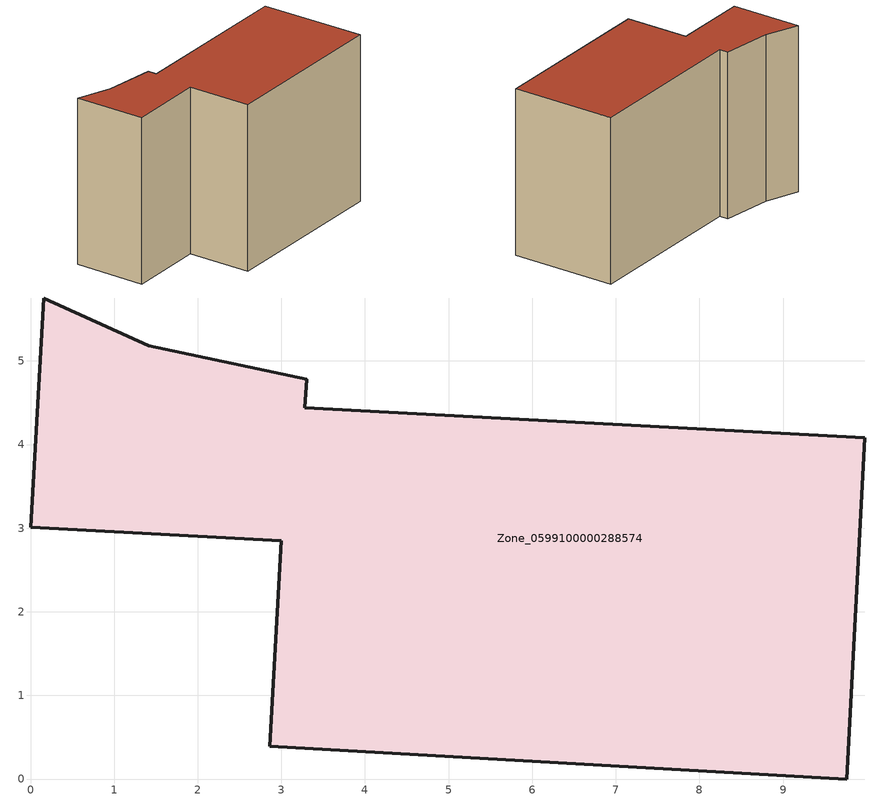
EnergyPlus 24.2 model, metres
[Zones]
Zone_0599100000288574
 floor ground (C_G): 3.3,4.78 3.28,4.44 9.98,4.08 9.76,0 2.86,0.39 3,2.85 0,3.01 0.16,5.75 1.41,5.18 z0
 wall outside (C_F): 9.76,0 9.98,4.08 3.28,4.44 3.3,4.78 1.41,5.18 0.16,5.75 0,3.01 3,2.85 2.86,0.39 9.76,0 z0:6.5
 roof outside (C_R): 3.28,4.44 3.3,4.78 1.41,5.18 0.16,5.75 0,3.01 3,2.85 2.86,0.39 9.76,0 9.98,4.08 z6.5
[BUILDING]
Pand.0599100000288574: North Axis=0; Terrain=City; Loads Convergence Tolerance Value=0.04; Temperature Convergence Tolerance Value=0.4; Solar Distribution=FullExterior; Maximum Number of Warmup Days=25; Minimum Number of Warmup Days=1
[Site:Location]
Rotterdam.The.Hague.AP_ZH_NLD Design_Conditions: Latitude=51.96; Longitude=4.45; Time Zone=1; Elevation=-4.5
[SITE:GROUNDTEMPERATURE:BUILDINGSURFACE]
18, 18, 18, 18, 18, 18, 18, 18, 18, 18, 18, 18
[MATERIAL] Thermal Absorptance=0.9; Solar Absorptance=0.7; Visible Absorptance=0.7
Name | Roughness | Thickness | Conductivity | Density | Specific Heat
G.TC.1946 | MediumSmooth | 0.15 | 1 | 540 | 1210
F.TC.1946 | Rough | 0.3 | 0.857143 | 1920 | 840
R.TC.1946 | MediumRough | 0.2 | 0.909091 | 1500 | 1000
[CONSTRUCTION]
C_G: G.TC.1946
C_F: F.TC.1946
C_R: R.TC.1946
[ZONE]
Zone_0599100000288574: Type=1; Multiplier=1; Ceiling Height=Autocalculate; Volume=Autocalculate; Floor Area=autocalculate; Part of Total Floor Area=Yes
[ZONEINFILTRATION:DESIGNFLOWRATE]
Infil_Zone_0599100000288574: Zone or ZoneList or Space or SpaceList=Zone_0599100000288574; Schedule=AlwaysOn; Design Flow Rate Calculation Method=Flow/Area; Flow Rate per Floor Area=0.003; Constant Term Coefficient=1; Temperature Term Coefficient=0; Velocity Term Coefficient=0; Velocity Squared Term Coefficient=0
[HVACTEMPLATE:ZONE:IDEALLOADSAIRSYSTEM]
Zone_0599100000288574: Maximum Heating Supply Air Temperature=50; Minimum Cooling Supply Air Temperature=13; Maximum Heating Supply Air Humidity Ratio=0.0156; Minimum Cooling Supply Air Humidity Ratio=0.0077; Heating Limit=NoLimit; Cooling Limit=NoLimit; Dehumidification Control Type=ConstantSensibleHeatRatio; Cooling Sensible Heat Ratio=0.7; Dehumidification Setpoint=60; Humidification Control Type=None; Humidification Setpoint=30; Outdoor Air Method=None; Outdoor Air Flow Rate per Person=0.00944; Outdoor Air Flow Rate per Zone Floor Area=0; Outdoor Air Flow Rate per Zone=0; Demand Controlled Ventilation Type=None; Outdoor Air Economizer Type=NoEconomizer; Heat Recovery Type=None; Sensible Heat Recovery Effectiveness=0.7; Latent Heat Recovery Effectiveness=0.65
[ZONECONTROL:THERMOSTAT]
ThermostatControl_Zone_0599100000288574: Zone or ZoneList=Zone_0599100000288574; Control Type Schedule=DualSetpointControlType; Control 1=Thermostat_Zone_0599100000288574; Temperature Difference Between Cutout And Setpoint=0
[THERMOSTATSETPOINT:DUALSETPOINT]
Thermostat_Zone_0599100000288574: Heating Setpoint Temperature Schedule=HeatingSetpoint_Zone_0599100000288574; Cooling Setpoint Temperature Schedule=CoolingSetpoint_Zone_0599100000288574
[SCHEDULE:COMPACT]
HeatingSetpoint_Zone_0599100000288574: Through: 12/31, For: AllDays, Until: 24:00, 21
CoolingSetpoint_Zone_0599100000288574: Through: 12/31, For: AllDays, Until: 24:00, 24
DualSetpointControlType: Through: 12/31, For: AllDays, Until: 24:00, 4
AlwaysOn: Through: 12/31, For: AllDays, Until: 24:00, 1
